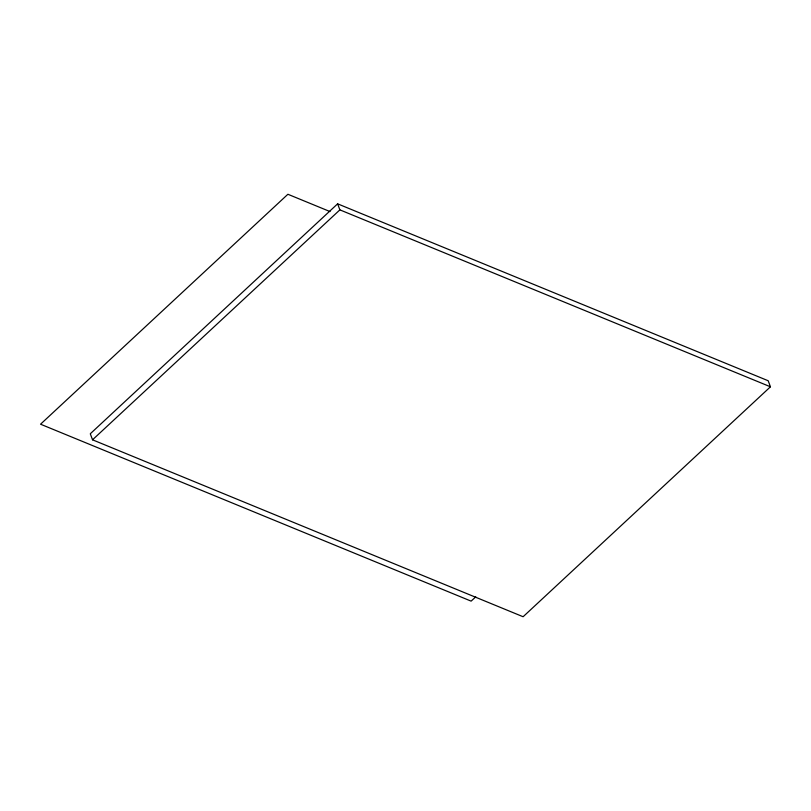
<?xml version="1.0" encoding="UTF-8"?>
<svg xmlns="http://www.w3.org/2000/svg" width="811" height="811" viewBox="0 0 811 811"><rect width="100%" height="100%" fill="white"/><g stroke="black" fill="none" stroke-linecap="round" stroke-linejoin="round"><path stroke-width="1.22" d="M337.619 203.825L90.285 433.773L92.535 439.805L523.105 616.735L770.45 386.796L768.189 380.754L337.619 203.825L339.88 209.867L770.45 386.796M92.535 439.805L339.88 209.867M475.753 596.835L471.12 601.133L40.55 424.204L287.895 194.265L330.016 211.57"/></g></svg>
